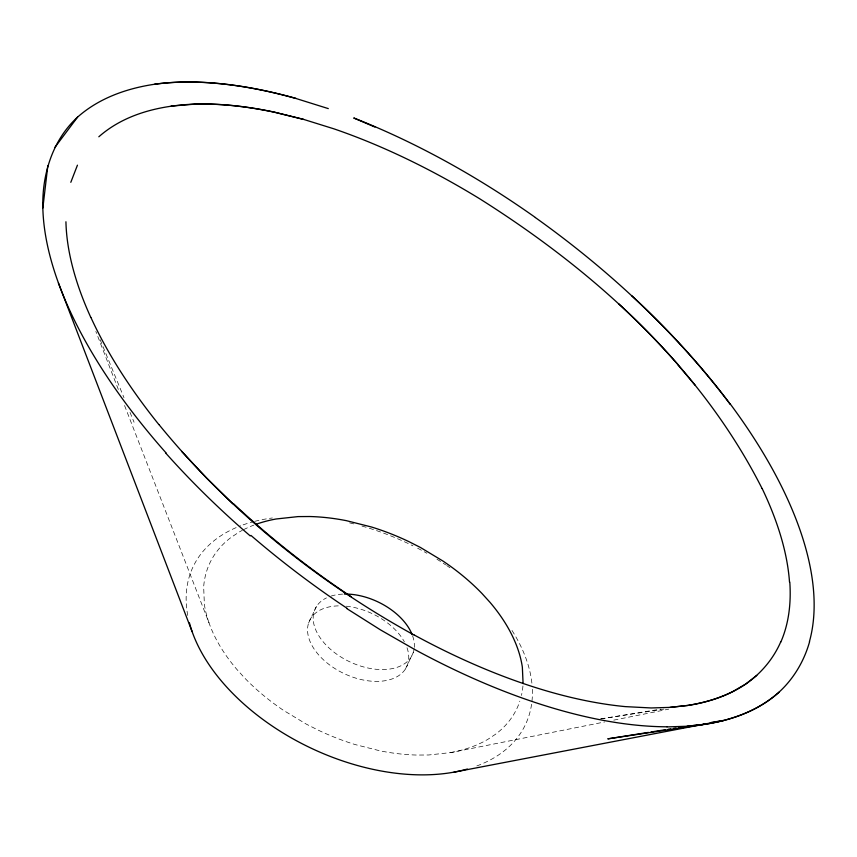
<?xml version="1.0" encoding="UTF-8"?>
<svg xmlns="http://www.w3.org/2000/svg" width="857" height="857" viewBox="0 0 857 857"><rect width="100%" height="100%" fill="white"/><g stroke="black" fill="none" stroke-linecap="round" stroke-linejoin="round"><path stroke-width="0.64" stroke-dasharray="4.29 3.21" d="M308.627 622.921L316.479 606.424M405.436 669.017L413.288 652.52M124.565 405.532L209.001 622.825A169.418 104.308 25.4 0 0 222.981 650.881A169.718 104.49 25.4 0 0 236.661 669.178L244.706 678.048A171.871 105.807 25.4 0 0 283.624 710.442L306.27 724.101L318.172 730.121A170.768 105.132 25.4 0 0 355.162 744.562L380.283 750.903A170.768 105.132 25.4 0 0 416.995 755.06L428.671 754.985L450.707 752.596L604.635 721.969M613.783 720.137L668.696 709.157M600.768 718.873L660.876 709.103M600.8 718.905L663.886 709.103M100.14 339.661L123.976 397.659M130.018 412.378L134.067 422.233M118.309 389.432L95.845 331.445M209.001 622.825A170.768 105.132 25.4 0 1 204.373 604.464L203.666 586.82A170.768 105.132 25.4 0 1 206.891 570.43A169.418 104.308 25.4 0 1 213.95 555.615A169.718 104.49 25.4 0 1 231.358 537.21L238.846 532.261A171.861 105.807 25.4 0 1 242.306 530.322M243.495 529.712A171.861 105.807 25.4 0 1 253.811 525.127M450.707 752.585A171.861 105.807 25.4 0 0 487.879 739.323L495.367 734.374A169.718 104.49 25.4 0 0 512.775 715.97A169.418 104.308 25.4 0 0 519.835 701.155M522.952 685.986A170.768 105.132 25.4 0 1 521.431 695.466M532.347 689.296A183.966 113.263 25.4 0 1 475.421 766.458M187.747 615.433A183.966 113.263 25.4 0 1 240.613 525.802M243.109 524.87A183.966 113.263 25.4 0 1 253.565 521.645M254.765 521.335A183.966 113.263 25.4 0 1 272.397 517.971M349.602 522.877A183.966 113.263 25.4 0 1 354.552 524.077M361.975 526.069A183.966 113.263 25.4 0 1 368.156 527.891M369.388 528.276A183.966 113.263 25.4 0 1 412.945 545.834M417.638 548.212A183.966 113.263 25.4 0 1 426.85 553.226M436.952 559.214A183.966 113.263 25.4 0 1 445.651 564.827M446.711 565.545A183.966 113.263 25.4 0 1 449.893 567.73M512.004 630.463A183.966 113.263 25.4 0 1 532.026 684.486M407.011 647.731A53.777 33.112 25.4 0 1 373.041 681.294A53.777 33.112 25.4 0 1 310.33 642.15A53.777 33.112 25.4 0 1 339.929 605.856M346.249 606.199A53.777 33.112 25.4 0 1 404.354 641.807M414.167 648.663A53.777 33.112 25.4 0 1 343.325 658.444A53.777 33.112 25.4 0 1 326.442 597.918M331.016 596.097A53.777 33.112 25.4 0 1 343.089 594.094M412.624 635.926A53.777 33.112 25.4 0 1 414.306 647.324"/><path stroke-width="1.29" d="M523.081 683.532L522.352 667.132A170.768 105.132 25.4 0 0 513.996 639.429A169.418 104.308 25.4 0 0 503.745 620.704A169.718 104.49 25.4 0 0 490.065 602.407L482.02 593.537A171.871 105.807 25.4 0 0 443.101 561.142L420.466 547.484L408.553 541.463A170.768 105.132 25.4 0 0 371.563 527.023L346.442 520.681A170.768 105.132 25.4 0 0 309.731 516.525L298.065 516.6L276.018 518.999A171.861 105.807 25.4 0 0 256.125 524.27M166.226 453.117A440.616 206.955 37.8 0 1 42.839 208.005C41.907 174.689 52.481 140.066 77.58 117.12C98.951 98.159 126.643 88.41 154.539 84.254A477.585 224.63 37.8 0 1 295.944 98.394M42.85 208.015L47.81 165.787M809.586 641.722C804.241 660.822 793.903 678.412 779.313 691.899A468.661 220.281 37.9 0 1 754.267 709.039A472.003 221.813 37.8 0 1 705.793 724.165L607.795 738.863L648.47 732.403M70.81 182.316L77.441 165.176M780.706 641.957C773.271 658.969 760.973 673.516 745.74 684.079A437.016 205.262 37.8 0 1 687.582 705.461L669.917 707.389L651.17 707.957L625.331 706.618A446.047 209.44 37.7 0 1 569.412 697.03A440.905 206.976 37.8 0 1 414.317 635.048M54.837 147.458L77.58 117.12M756.785 675.402L745.697 684.025L733.153 691.363A443.701 208.508 37.8 0 1 687.582 705.461L669.917 707.389M98.823 136.788C124.929 113.713 160.355 105.518 194.368 104.126A443.68 208.39 37.8 0 1 274.326 112.149L303.603 119.391L333.855 128.818A438.623 206.023 37.8 0 1 479.963 198.942C594.554 271.24 700.201 366.207 762.077 488.522M453.889 772.189L723.254 720.523L711.449 722.397M651.095 731.985L665.525 729.693M668.149 729.275L670.774 728.857M673.398 728.439L676.023 728.022M678.648 727.604L681.272 727.197M667.057 726.907L687.014 726.254L705.761 724.122A464.001 217.946 37.8 0 0 779.334 691.92M687.014 726.254L705.804 724.165M171.068 106.107L194.421 104.179A449.057 211.154 37.8 0 1 274.369 112.192L303.603 119.391M328.295 108.603L295.986 98.491A471.189 221.31 37.8 0 0 154.528 84.243M374.895 127.04L353.737 117.977A470.011 220.678 37.8 0 1 431.703 153.735A460.059 216.2 37.8 0 1 535.4 217.507M414.306 635.176C317.144 581.624 229.13 510.643 158.931 424.536M346.892 608.652L380.465 629.874L414.402 649.327A470.161 220.838 37.8 0 0 666.982 726.8M535.368 217.571C608.909 269.998 675.873 332.248 730.378 404.44M232.868 503.766L206.462 477.938L181.705 451.435M677.608 364.461L695.123 385.189M58.394 282.928L192.107 631.641M618.743 303.817A422.105 197.421 37.8 0 1 677.855 364.418M90.799 317.411A414.006 194.4 37.8 0 1 65.935 221.759M90.896 317.433A409.378 192.546 37.7 0 0 119.937 370.513A410.867 193.039 37.8 0 0 158.845 424.547M351.188 596.654A426.84 199.563 37.8 0 1 233.308 503.52M789.8 582.171A420.166 197.41 37.7 0 1 780.823 642.032M789.501 582.032A410.932 193.307 37.7 0 0 778.145 527.783A413.567 193.982 37.8 0 0 762.162 488.544M467.354 769.04A183.966 113.263 25.4 0 1 464.976 769.693M463.776 770.004A183.966 113.263 25.4 0 1 189.429 622.868M730.592 404.429A441.933 207.576 37.8 0 1 809.426 641.625M631.609 295.611A443.765 208.433 37.8 0 1 730.389 404.44M344.3 594.051A53.777 33.112 25.4 0 1 412.185 634.737M250.255 535.936A453.021 211.818 37.8 0 1 165.84 453.203M347.031 608.256A455.87 213.136 37.8 0 1 250.919 535.4"/></g></svg>
